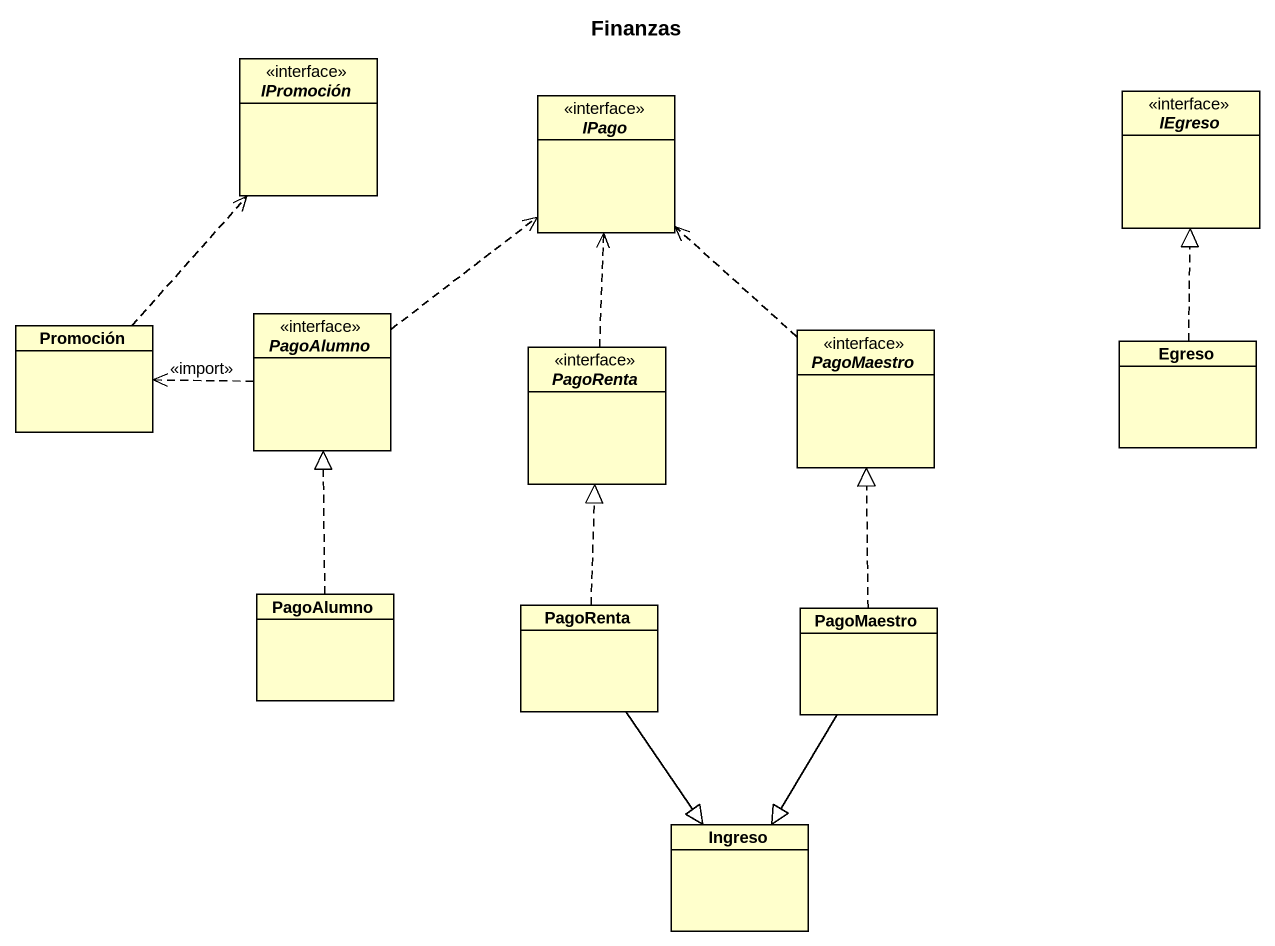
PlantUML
@startuml
title Finanzas
hide circle
hide empty members
interface IPromoción
interface IEgreso
interface IPago
class Promoción
interface PagoAlumno
interface PagoRenta
interface PagoMaestro
class Egreso
class "PagoAlumno" as PagoAlumno_2
class "PagoRenta" as PagoRenta_2
class "PagoMaestro" as PagoMaestro_2
class Ingreso
Promoción .up.> IPromoción
PagoAlumno .up.> IPago
PagoAlumno .left.> Promoción : <<import>>
PagoRenta .up.> IPago
PagoMaestro .up.> IPago
Egreso .up.|> IEgreso
PagoAlumno_2 .up.|> PagoAlumno
PagoRenta_2 .up.|> PagoRenta
PagoRenta_2 --|> Ingreso
PagoMaestro_2 .up.|> PagoMaestro
PagoMaestro_2 --|> Ingreso
@enduml
